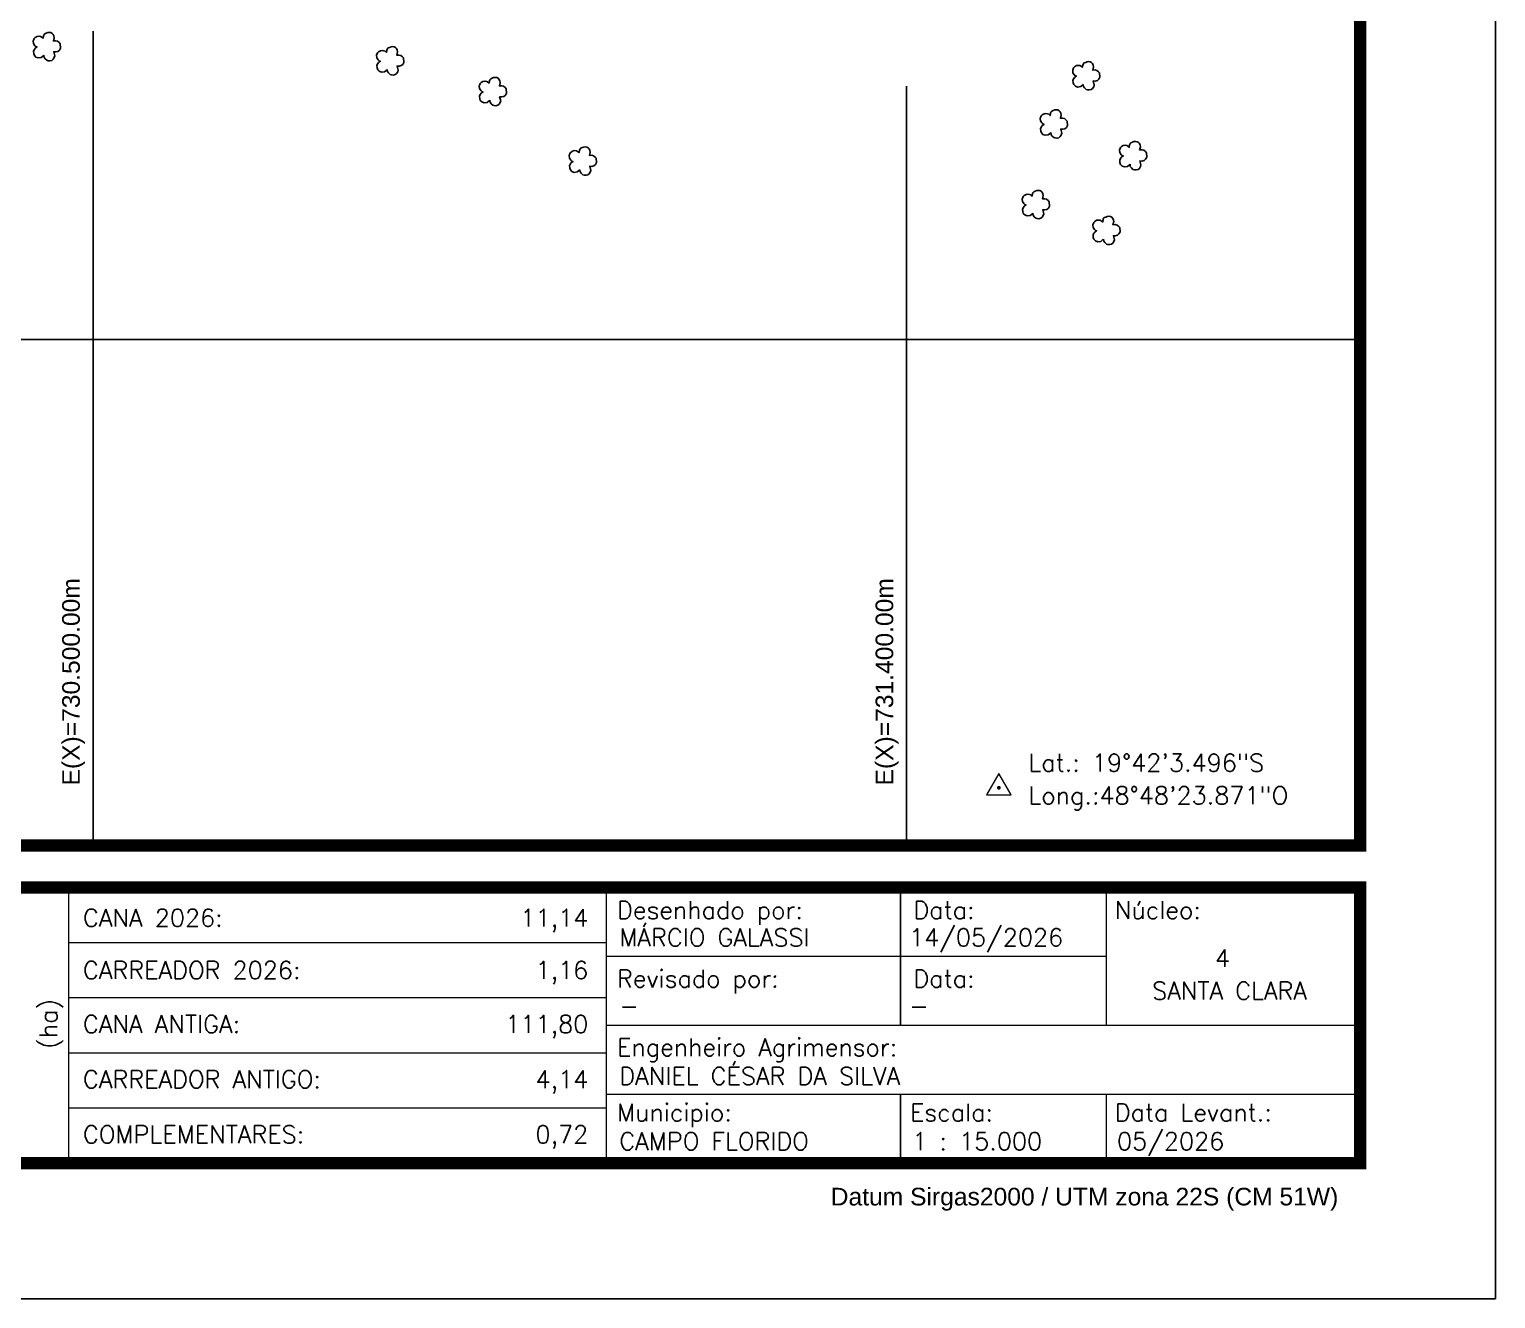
# Model space of a CAD drawing. Extents: x 728902 to 732052, y 7818439 to 7822894.
# Drawn here: x 730429 to 732052, y 7818439 to 7819843 of the extents above; entities that cross this region are included whole.
import ezdxf
from ezdxf.enums import TextEntityAlignment as Align

# ---------------------------------------------------------------- set-up
doc = ezdxf.new("R2010")
doc.units = 0
doc.header["$MEASUREMENT"] = 0
doc.linetypes.add('CONTINUO', pattern=[0])
doc.linetypes.add('LIN0', pattern=[0])
for name, color, linetype in [('MALHA', 8, 'Continuous'), ('MARGEM', 5, 'Continuous'), ('MATO', 3, 'Continuous'), ('TEXTO', 7, 'Continuous')]:
    doc.layers.add(name, color=color, linetype=linetype)
doc.styles.add('marcelo', font='arial.ttf')
doc.styles.add('Simplex', font='simplex.shx')
doc.styles.get("Standard").update_dxf_attribs({"font": 'arial.ttf'})

msp = doc.modelspace()

# ---------------------------------------------------------------- linework, layer by layer
at = {"layer": 'MALHA'}
for points in [[(730500, 7818940.1), (730500, 7819841)], [(731400, 7818940.1), (731400, 7819780.1)], [(731901.9, 7819500), (729051.9, 7819500)]]:
    msp.add_lwpolyline(points, dxfattribs=at)
at = {"layer": 'MARGEM', "color": 174, "linetype": 'LIN0', "flags": 128}
msp.add_lwpolyline([(732051.9, 7818438.5), (732051.9, 7822893.5), (728901.9, 7822893.5), (728901.9, 7818438.5)], close=True, dxfattribs=at)
at = {"layer": 'MARGEM', "color": 174, "linetype": 'LIN0', "const_width": 13.6, "flags": 128}
for points in [[(731901.9, 7818940.1), (731901.9, 7822743.5), (729051.9, 7822743.5), (729051.9, 7818940.1)], [(729051.9, 7818893.5), (731901.9, 7818893.5), (731901.9, 7818588.5), (729051.9, 7818588.5)]]:
    msp.add_lwpolyline(points, close=True, dxfattribs=at)
at = {"layer": 'MARGEM', "color": 174, "linetype": 'LIN0', "const_width": 1.51, "flags": 128}
for points in [[(730473, 7818893.5), (730473, 7818592.3)], [(731068, 7818893.5), (731068, 7818592.3)], [(731393.4, 7818741), (731393.4, 7818893.5)], [(731621, 7818741), (731621, 7818893.5)], [(730473, 7818832.5), (731068, 7818832.5)], [(731068, 7818817.2), (731621, 7818817.2)], [(730473, 7818771.5), (731068, 7818771.5)], [(731068, 7818741), (731902.1, 7818741)], [(730473, 7818710.5), (731068, 7818710.5)], [(731068, 7818664.8), (731902, 7818664.8)], [(731393.4, 7818664.8), (731393.4, 7818589.2)], [(731621, 7818664.8), (731621, 7818589.2)], [(730473, 7818649.5), (731068, 7818649.5)]]:
    msp.add_lwpolyline(points, dxfattribs=at)
at = {"layer": 'MATO', "linetype": 'CONTINUO'}
for points in [[(730445.4, 7819814.2, 0), (730442.7, 7819812, 0), (730439.3, 7819811.6, 0), (730436.8, 7819812.5, 0), (730435.1, 7819814.2, 0), (730434.4, 7819816.2, 0), (730434.2, 7819819.1, 0), (730435.1, 7819820.9, 0), (730436.1, 7819822.3, 0), (730438.1, 7819823.6, 0), (730436.8, 7819824, 0), (730435.6, 7819825, 0), (730434.1, 7819827.3, 0), (730433.8, 7819830.1, 0), (730434.9, 7819833, 0), (730436, 7819834, 0), (730438, 7819835.2, 0), (730440.2, 7819835.5, 0), (730441.9, 7819835.3, 0), (730443.2, 7819834.6, 0), (730444.7, 7819833.3, 0), (730445.1, 7819835.8, 0), (730445.5, 7819836.8, 0), (730446.6, 7819838.2, 0), (730448.2, 7819838.8, 0), (730449.8, 7819839.5, 0), (730451.6, 7819839.7, 0), (730453.3, 7819839.5, 0), (730454.7, 7819838.7, 0), (730455.7, 7819837.6, 0), (730456.6, 7819835.9, 0), (730457, 7819833.9, 0), (730456.2, 7819830.4, 0), (730458.6, 7819830.4, 0), (730460.7, 7819829.9, 0), (730462.6, 7819828.4, 0), (730463.6, 7819827.2, 0), (730463.9, 7819822.3, 0), (730462.7, 7819820.2, 0), (730461.2, 7819818.7, 0), (730458.7, 7819818.1, 0), (730456.5, 7819818.3, 0), (730457.7, 7819813.7, 0), (730457.1, 7819811.8, 0), (730455.8, 7819810, 0), (730454.4, 7819808.8, 0), (730452.3, 7819808.3, 0), (730450.3, 7819808.4, 0), (730448.8, 7819808.9, 0), (730447.1, 7819810.6, 0), (730445.9, 7819812.1, 0), (730445.5, 7819814.5, 0)], [(730825.3, 7819798.5, 0), (730822.6, 7819796.2, 0), (730819.2, 7819795.8, 0), (730816.7, 7819796.8, 0), (730815, 7819798.5, 0), (730814.3, 7819800.5, 0), (730814.1, 7819803.4, 0), (730815, 7819805.2, 0), (730816, 7819806.5, 0), (730818, 7819807.9, 0), (730816.7, 7819808.3, 0), (730815.5, 7819809.3, 0), (730814, 7819811.6, 0), (730813.8, 7819814.4, 0), (730814.8, 7819817.2, 0), (730815.9, 7819818.3, 0), (730817.9, 7819819.5, 0), (730820.1, 7819819.8, 0), (730821.8, 7819819.5, 0), (730823.1, 7819818.9, 0), (730824.6, 7819817.6, 0), (730825, 7819820.1, 0), (730825.4, 7819821.1, 0), (730826.5, 7819822.5, 0), (730828.1, 7819823.1, 0), (730829.7, 7819823.8, 0), (730831.5, 7819824, 0), (730833.2, 7819823.7, 0), (730834.6, 7819823, 0), (730835.6, 7819821.9, 0), (730836.5, 7819820.1, 0), (730836.9, 7819818.2, 0), (730836.1, 7819814.6, 0), (730838.5, 7819814.7, 0), (730840.6, 7819814.2, 0), (730842.5, 7819812.7, 0), (730843.6, 7819811.5, 0), (730843.8, 7819806.6, 0), (730842.7, 7819804.4, 0), (730841.1, 7819803, 0), (730838.6, 7819802.3, 0), (730836.4, 7819802.5, 0), (730837.6, 7819798, 0), (730837.1, 7819796.1, 0), (730835.7, 7819794.2, 0), (730834.3, 7819793.1, 0), (730832.3, 7819792.6, 0), (730830.2, 7819792.7, 0), (730828.7, 7819793.2, 0), (730827, 7819794.9, 0), (730825.8, 7819796.4, 0), (730825.4, 7819798.7, 0)], [(731595.5, 7819782, 0), (731592.8, 7819779.7, 0), (731589.3, 7819779.3, 0), (731586.9, 7819780.3, 0), (731585.1, 7819782, 0), (731584.4, 7819784, 0), (731584.2, 7819786.9, 0), (731585.1, 7819788.7, 0), (731586.1, 7819790, 0), (731588.1, 7819791.4, 0), (731586.9, 7819791.8, 0), (731585.6, 7819792.8, 0), (731584.1, 7819795.1, 0), (731583.9, 7819797.9, 0), (731584.9, 7819800.7, 0), (731586.1, 7819801.7, 0), (731588.1, 7819803, 0), (731590.2, 7819803.3, 0), (731591.9, 7819803, 0), (731593.2, 7819802.4, 0), (731594.7, 7819801.1, 0), (731595.2, 7819803.6, 0), (731595.5, 7819804.6, 0), (731596.6, 7819806, 0), (731598.3, 7819806.6, 0), (731599.9, 7819807.3, 0), (731601.7, 7819807.5, 0), (731603.4, 7819807.2, 0), (731604.7, 7819806.5, 0), (731605.8, 7819805.4, 0), (731606.7, 7819803.6, 0), (731607, 7819801.6, 0), (731606.2, 7819798.1, 0), (731608.7, 7819798.2, 0), (731610.7, 7819797.7, 0), (731612.6, 7819796.2, 0), (731613.7, 7819794.9, 0), (731614, 7819790.1, 0), (731612.8, 7819787.9, 0), (731611.2, 7819786.5, 0), (731608.7, 7819785.8, 0), (731606.6, 7819786, 0), (731607.7, 7819781.5, 0), (731607.2, 7819779.6, 0), (731605.9, 7819777.7, 0), (731604.4, 7819776.6, 0), (731602.4, 7819776.1, 0), (731600.4, 7819776.2, 0), (731598.8, 7819776.6, 0), (731597.1, 7819778.4, 0), (731595.9, 7819779.9, 0), (731595.6, 7819782.2, 0)], [(730938.8, 7819764.5, 0), (730936.1, 7819762.2, 0), (730932.7, 7819761.8, 0), (730930.2, 7819762.8, 0), (730928.5, 7819764.5, 0), (730927.8, 7819766.4, 0), (730927.6, 7819769.3, 0), (730928.5, 7819771.2, 0), (730929.5, 7819772.5, 0), (730931.5, 7819773.9, 0), (730930.2, 7819774.3, 0), (730929, 7819775.3, 0), (730927.5, 7819777.6, 0), (730927.3, 7819780.3, 0), (730928.3, 7819783.2, 0), (730929.4, 7819784.2, 0), (730931.4, 7819785.5, 0), (730933.6, 7819785.8, 0), (730935.3, 7819785.5, 0), (730936.6, 7819784.9, 0), (730938.1, 7819783.6, 0), (730938.5, 7819786.1, 0), (730938.9, 7819787.1, 0), (730940, 7819788.5, 0), (730941.6, 7819789.1, 0), (730943.2, 7819789.8, 0), (730945, 7819790, 0), (730946.7, 7819789.7, 0), (730948.1, 7819789, 0), (730949.1, 7819787.9, 0), (730950, 7819786.1, 0), (730950.4, 7819784.1, 0), (730949.6, 7819780.6, 0), (730952, 7819780.7, 0), (730954.1, 7819780.2, 0), (730956, 7819778.6, 0), (730957.1, 7819777.4, 0), (730957.3, 7819772.6, 0), (730956.2, 7819770.4, 0), (730954.6, 7819769, 0), (730952.1, 7819768.3, 0), (730949.9, 7819768.5, 0), (730951.1, 7819764, 0), (730950.6, 7819762.1, 0), (730949.2, 7819760.2, 0), (730947.8, 7819759.1, 0), (730945.8, 7819758.6, 0), (730943.7, 7819758.7, 0), (730942.2, 7819759.1, 0), (730940.5, 7819760.8, 0), (730939.3, 7819762.4, 0), (730938.9, 7819764.7, 0)], [(731559.6, 7819728.7, 0), (731556.9, 7819726.4, 0), (731553.5, 7819726, 0), (731551, 7819726.9, 0), (731549.3, 7819728.6, 0), (731548.5, 7819730.6, 0), (731548.4, 7819733.5, 0), (731549.3, 7819735.3, 0), (731550.3, 7819736.7, 0), (731552.3, 7819738, 0), (731551, 7819738.4, 0), (731549.8, 7819739.5, 0), (731548.3, 7819741.8, 0), (731548, 7819744.5, 0), (731549.1, 7819747.4, 0), (731550.2, 7819748.4, 0), (731552.2, 7819749.6, 0), (731554.3, 7819749.9, 0), (731556, 7819749.7, 0), (731557.4, 7819749.1, 0), (731558.9, 7819747.7, 0), (731559.3, 7819750.2, 0), (731559.7, 7819751.3, 0), (731560.8, 7819752.6, 0), (731562.4, 7819753.2, 0), (731564, 7819754, 0), (731565.8, 7819754.1, 0), (731567.5, 7819753.9, 0), (731568.9, 7819753.1, 0), (731569.9, 7819752, 0), (731570.8, 7819750.3, 0), (731571.2, 7819748.3, 0), (731570.3, 7819744.8, 0), (731572.8, 7819744.8, 0), (731574.8, 7819744.3, 0), (731576.8, 7819742.8, 0), (731577.8, 7819741.6, 0), (731578.1, 7819736.7, 0), (731576.9, 7819734.6, 0), (731575.4, 7819733.1, 0), (731572.9, 7819732.5, 0), (731570.7, 7819732.7, 0), (731571.9, 7819728.1, 0), (731571.3, 7819726.2, 0), (731570, 7819724.4, 0), (731568.6, 7819723.2, 0), (731566.5, 7819722.7, 0), (731564.5, 7819722.9, 0), (731563, 7819723.3, 0), (731561.2, 7819725, 0), (731560.1, 7819726.5, 0), (731559.7, 7819728.9, 0)], [(731038.5, 7819687.6, 0), (731035.8, 7819685.3, 0), (731032.3, 7819684.9, 0), (731029.9, 7819685.9, 0), (731028.1, 7819687.6, 0), (731027.4, 7819689.6, 0), (731027.2, 7819692.5, 0), (731028.1, 7819694.3, 0), (731029.1, 7819695.6, 0), (731031.1, 7819697, 0), (731029.9, 7819697.4, 0), (731028.6, 7819698.4, 0), (731027.1, 7819700.7, 0), (731026.9, 7819703.5, 0), (731027.9, 7819706.3, 0), (731029, 7819707.4, 0), (731031.1, 7819708.6, 0), (731033.2, 7819708.9, 0), (731034.9, 7819708.6, 0), (731036.2, 7819708, 0), (731037.7, 7819706.7, 0), (731038.1, 7819709.2, 0), (731038.5, 7819710.2, 0), (731039.6, 7819711.6, 0), (731041.3, 7819712.2, 0), (731042.9, 7819712.9, 0), (731044.7, 7819713.1, 0), (731046.4, 7819712.8, 0), (731047.7, 7819712.1, 0), (731048.8, 7819711, 0), (731049.7, 7819709.2, 0), (731050, 7819707.2, 0), (731049.2, 7819703.7, 0), (731051.7, 7819703.8, 0), (731053.7, 7819703.3, 0), (731055.6, 7819701.8, 0), (731056.7, 7819700.5, 0), (731057, 7819695.7, 0), (731055.8, 7819693.5, 0), (731054.2, 7819692.1, 0), (731051.7, 7819691.4, 0), (731049.5, 7819691.6, 0), (731050.7, 7819687.1, 0), (731050.2, 7819685.2, 0), (731048.9, 7819683.3, 0), (731047.4, 7819682.2, 0), (731045.4, 7819681.7, 0), (731043.4, 7819681.8, 0), (731041.8, 7819682.2, 0), (731040.1, 7819684, 0), (731038.9, 7819685.5, 0), (731038.6, 7819687.8, 0)], [(731647.3, 7819693.6, 0), (731644.6, 7819691.3, 0), (731641.1, 7819690.9, 0), (731638.7, 7819691.9, 0), (731636.9, 7819693.6, 0), (731636.2, 7819695.6, 0), (731636, 7819698.5, 0), (731636.9, 7819700.3, 0), (731637.9, 7819701.6, 0), (731639.9, 7819703, 0), (731638.7, 7819703.4, 0), (731637.4, 7819704.4, 0), (731635.9, 7819706.7, 0), (731635.7, 7819709.5, 0), (731636.7, 7819712.3, 0), (731637.8, 7819713.4, 0), (731639.9, 7819714.6, 0), (731642, 7819714.9, 0), (731643.7, 7819714.6, 0), (731645, 7819714, 0), (731646.5, 7819712.7, 0), (731646.9, 7819715.2, 0), (731647.3, 7819716.2, 0), (731648.4, 7819717.6, 0), (731650.1, 7819718.2, 0), (731651.7, 7819718.9, 0), (731653.5, 7819719.1, 0), (731655.2, 7819718.8, 0), (731656.5, 7819718.1, 0), (731657.6, 7819717, 0), (731658.5, 7819715.2, 0), (731658.8, 7819713.3, 0), (731658, 7819709.7, 0), (731660.5, 7819709.8, 0), (731662.5, 7819709.3, 0), (731664.4, 7819707.8, 0), (731665.5, 7819706.5, 0), (731665.8, 7819701.7, 0), (731664.6, 7819699.5, 0), (731663, 7819698.1, 0), (731660.5, 7819697.4, 0), (731658.3, 7819697.6, 0), (731659.5, 7819693.1, 0), (731659, 7819691.2, 0), (731657.7, 7819689.3, 0), (731656.2, 7819688.2, 0), (731654.2, 7819687.7, 0), (731652.2, 7819687.8, 0), (731650.6, 7819688.2, 0), (731648.9, 7819690, 0), (731647.7, 7819691.5, 0), (731647.4, 7819693.8, 0)], [(731539.7, 7819639.5, 0), (731537, 7819637.2, 0), (731533.5, 7819636.8, 0), (731531.1, 7819637.7, 0), (731529.3, 7819639.5, 0), (731528.6, 7819641.4, 0), (731528.4, 7819644.3, 0), (731529.4, 7819646.1, 0), (731530.4, 7819647.5, 0), (731532.3, 7819648.8, 0), (731531.1, 7819649.2, 0), (731529.8, 7819650.3, 0), (731528.4, 7819652.6, 0), (731528.1, 7819655.3, 0), (731529.2, 7819658.2, 0), (731530.3, 7819659.2, 0), (731532.3, 7819660.4, 0), (731534.4, 7819660.7, 0), (731536.1, 7819660.5, 0), (731537.5, 7819659.9, 0), (731538.9, 7819658.5, 0), (731539.4, 7819661.1, 0), (731539.8, 7819662.1, 0), (731540.9, 7819663.5, 0), (731542.5, 7819664.1, 0), (731544.1, 7819664.8, 0), (731545.9, 7819664.9, 0), (731547.6, 7819664.7, 0), (731549, 7819664, 0), (731550, 7819662.8, 0), (731550.9, 7819661.1, 0), (731551.2, 7819659.1, 0), (731550.4, 7819655.6, 0), (731552.9, 7819655.6, 0), (731554.9, 7819655.1, 0), (731556.8, 7819653.6, 0), (731557.9, 7819652.4, 0), (731558.2, 7819647.6, 0), (731557, 7819645.4, 0), (731555.4, 7819643.9, 0), (731553, 7819643.3, 0), (731550.8, 7819643.5, 0), (731551.9, 7819639, 0), (731551.4, 7819637, 0), (731550.1, 7819635.2, 0), (731548.7, 7819634, 0), (731546.6, 7819633.5, 0), (731544.6, 7819633.7, 0), (731543.1, 7819634.1, 0), (731541.3, 7819635.8, 0), (731540.1, 7819637.4, 0), (731539.8, 7819639.7, 0)], [(731617.8, 7819610.8, 0), (731615.1, 7819608.5, 0), (731611.6, 7819608.1, 0), (731609.2, 7819609.1, 0), (731607.4, 7819610.8, 0), (731606.7, 7819612.7, 0), (731606.5, 7819615.6, 0), (731607.5, 7819617.5, 0), (731608.4, 7819618.8, 0), (731610.4, 7819620.2, 0), (731609.2, 7819620.6, 0), (731607.9, 7819621.6, 0), (731606.5, 7819623.9, 0), (731606.2, 7819626.7, 0), (731607.3, 7819629.5, 0), (731608.4, 7819630.5, 0), (731610.4, 7819631.8, 0), (731612.5, 7819632.1, 0), (731614.2, 7819631.8, 0), (731615.6, 7819631.2, 0), (731617, 7819629.9, 0), (731617.5, 7819632.4, 0), (731617.8, 7819633.4, 0), (731618.9, 7819634.8, 0), (731620.6, 7819635.4, 0), (731622.2, 7819636.1, 0), (731624, 7819636.3, 0), (731625.7, 7819636, 0), (731627.1, 7819635.3, 0), (731628.1, 7819634.2, 0), (731629, 7819632.4, 0), (731629.3, 7819630.4, 0), (731628.5, 7819626.9, 0), (731631, 7819627, 0), (731633, 7819626.5, 0), (731634.9, 7819624.9, 0), (731636, 7819623.7, 0), (731636.3, 7819618.9, 0), (731635.1, 7819616.7, 0), (731633.5, 7819615.3, 0), (731631, 7819614.6, 0), (731628.9, 7819614.8, 0), (731630, 7819610.3, 0), (731629.5, 7819608.4, 0), (731628.2, 7819606.5, 0), (731626.8, 7819605.4, 0), (731624.7, 7819604.9, 0), (731622.7, 7819605, 0), (731621.2, 7819605.4, 0), (731619.4, 7819607.1, 0), (731618.2, 7819608.7, 0), (731617.9, 7819611, 0)]]:
    msp.add_polyline3d(points, dxfattribs=at)
at = {"layer": 'TEXTO', "color": 7, "lineweight": 9, "flags": 128}
msp.add_lwpolyline([(731488.7, 7818996), (731515.8, 7818996), (731502.3, 7819019.5)], close=True, dxfattribs=at)
at = {"layer": 'TEXTO', "color": 7, "lineweight": 9, "const_width": 2.12, "flags": 128}
msp.add_lwpolyline([(731501.2, 7819003.9, -1), (731503.3, 7819003.9, -1)], format="xyb", close=True, dxfattribs=at)

# ---------------------------------------------------------------- texts
at = {"layer": 'MALHA'}
for s, p in [('E(X)=730.500.00m', (730475.6, 7819235.8)), ('E(X)=731.400.00m', (731375.6, 7819235.8))]:
    msp.add_text(s, height=19.5, rotation=90, dxfattribs=at).set_placement(p, align=Align.MIDDLE_RIGHT)
at = {"layer": 'MARGEM', "color": 7, "linetype": 'Continuous', "style": 'Simplex'}
for s, p in [('CANA 2026:', (730488.9, 7818869.7)), ('MÁRCIO GALASSI', (731082.3, 7818848)), ('14/05/2026', (731402.9, 7818848)), ('CARREADOR 2026:', (730488.9, 7818811.9)), ('CANA ANTIGA:', (730488.9, 7818752.1)), ('-', (731082.3, 7818772.4)), ('-', (731402.9, 7818772.4)), ('DANIEL CÉSAR DA SILVA', (731082.3, 7818694.7)), ('CARREADOR ANTIGO:', (730488.9, 7818691.1)), ('COMPLEMENTARES:', (730488.9, 7818630.1)), ('CAMPO FLORIDO', (731082.3, 7818622.5)), ('1 : 15.000', (731406.4, 7818622.5)), ('05/2026', (731633, 7818622.5))]:
    msp.add_text(s, height=19.5, dxfattribs=at).set_placement(p, align=Align.TOP_LEFT)
for s, p in [('11,14', (731048, 7818869.7)), ('1,16', (731048, 7818811.9)), ('111,80', (731048, 7818752.1)), ('4,14', (731048, 7818691.1)), ('0,72', (731048, 7818630.1))]:
    msp.add_text(s, height=19.5, dxfattribs=at).set_placement(p, align=Align.TOP_RIGHT)
at = {"layer": 'MARGEM', "color": 7, "linetype": 'Continuous', "lineweight": 9}
for s, style, p in [('Desenhado por:', 'Simplex', (731079.8, 7818878.3)), ('Data:', 'Simplex', (731407.7, 7818878.3)), ('Núcleo:', 'Simplex', (731630.5, 7818878.3)), ('Revisado por:', 'Simplex', (731079.8, 7818802.4)), ('Data:', 'Simplex', (731407.7, 7818802.4)), ('Engenheiro Agrimensor:', 'Simplex', (731079.8, 7818726.5)), ('Municipio:', 'Simplex', (731079.8, 7818654.3)), ('Escala:', 'Simplex', (731403.9, 7818654.3)), ('Data Levant.:', 'Simplex', (731630.5, 7818654.3)), ('Datum Sirgas2000 / UTM zona 22S (CM 51W)', 'marcelo', (731316.2, 7818561.2))]:
    msp.add_text(s, height=19.5, dxfattribs=dict(at, style=style)).set_placement(p, align=Align.TOP_LEFT)
at = {"layer": 'MARGEM', "color": 7, "linetype": 'Continuous', "style": 'Simplex'}
for s, p in [('4', (731749.7, 7818815.3)), ('SANTA CLARA', (731757.5, 7818779.3))]:
    msp.add_text(s, height=19.5, dxfattribs=at).set_placement(p, align=Align.MIDDLE_CENTER)
msp.add_text('(ha)', height=19.5, rotation=90, dxfattribs=at).set_placement((730450.6, 7818742.6), align=Align.MIDDLE_CENTER)
at = {"layer": 'TEXTO', "linetype": 'ByBlock', "style": 'Simplex'}
for s, p in [('Lat.: 19%%D42\'3.496"S', (731535, 7819021.8, 985.2)), ('Long.:48%%D48\'23.871"O', (731535, 7818985.6, 985.2))]:
    msp.add_text(s, height=19.5, dxfattribs=at).set_placement(p)

doc.saveas('drawing.dxf')
